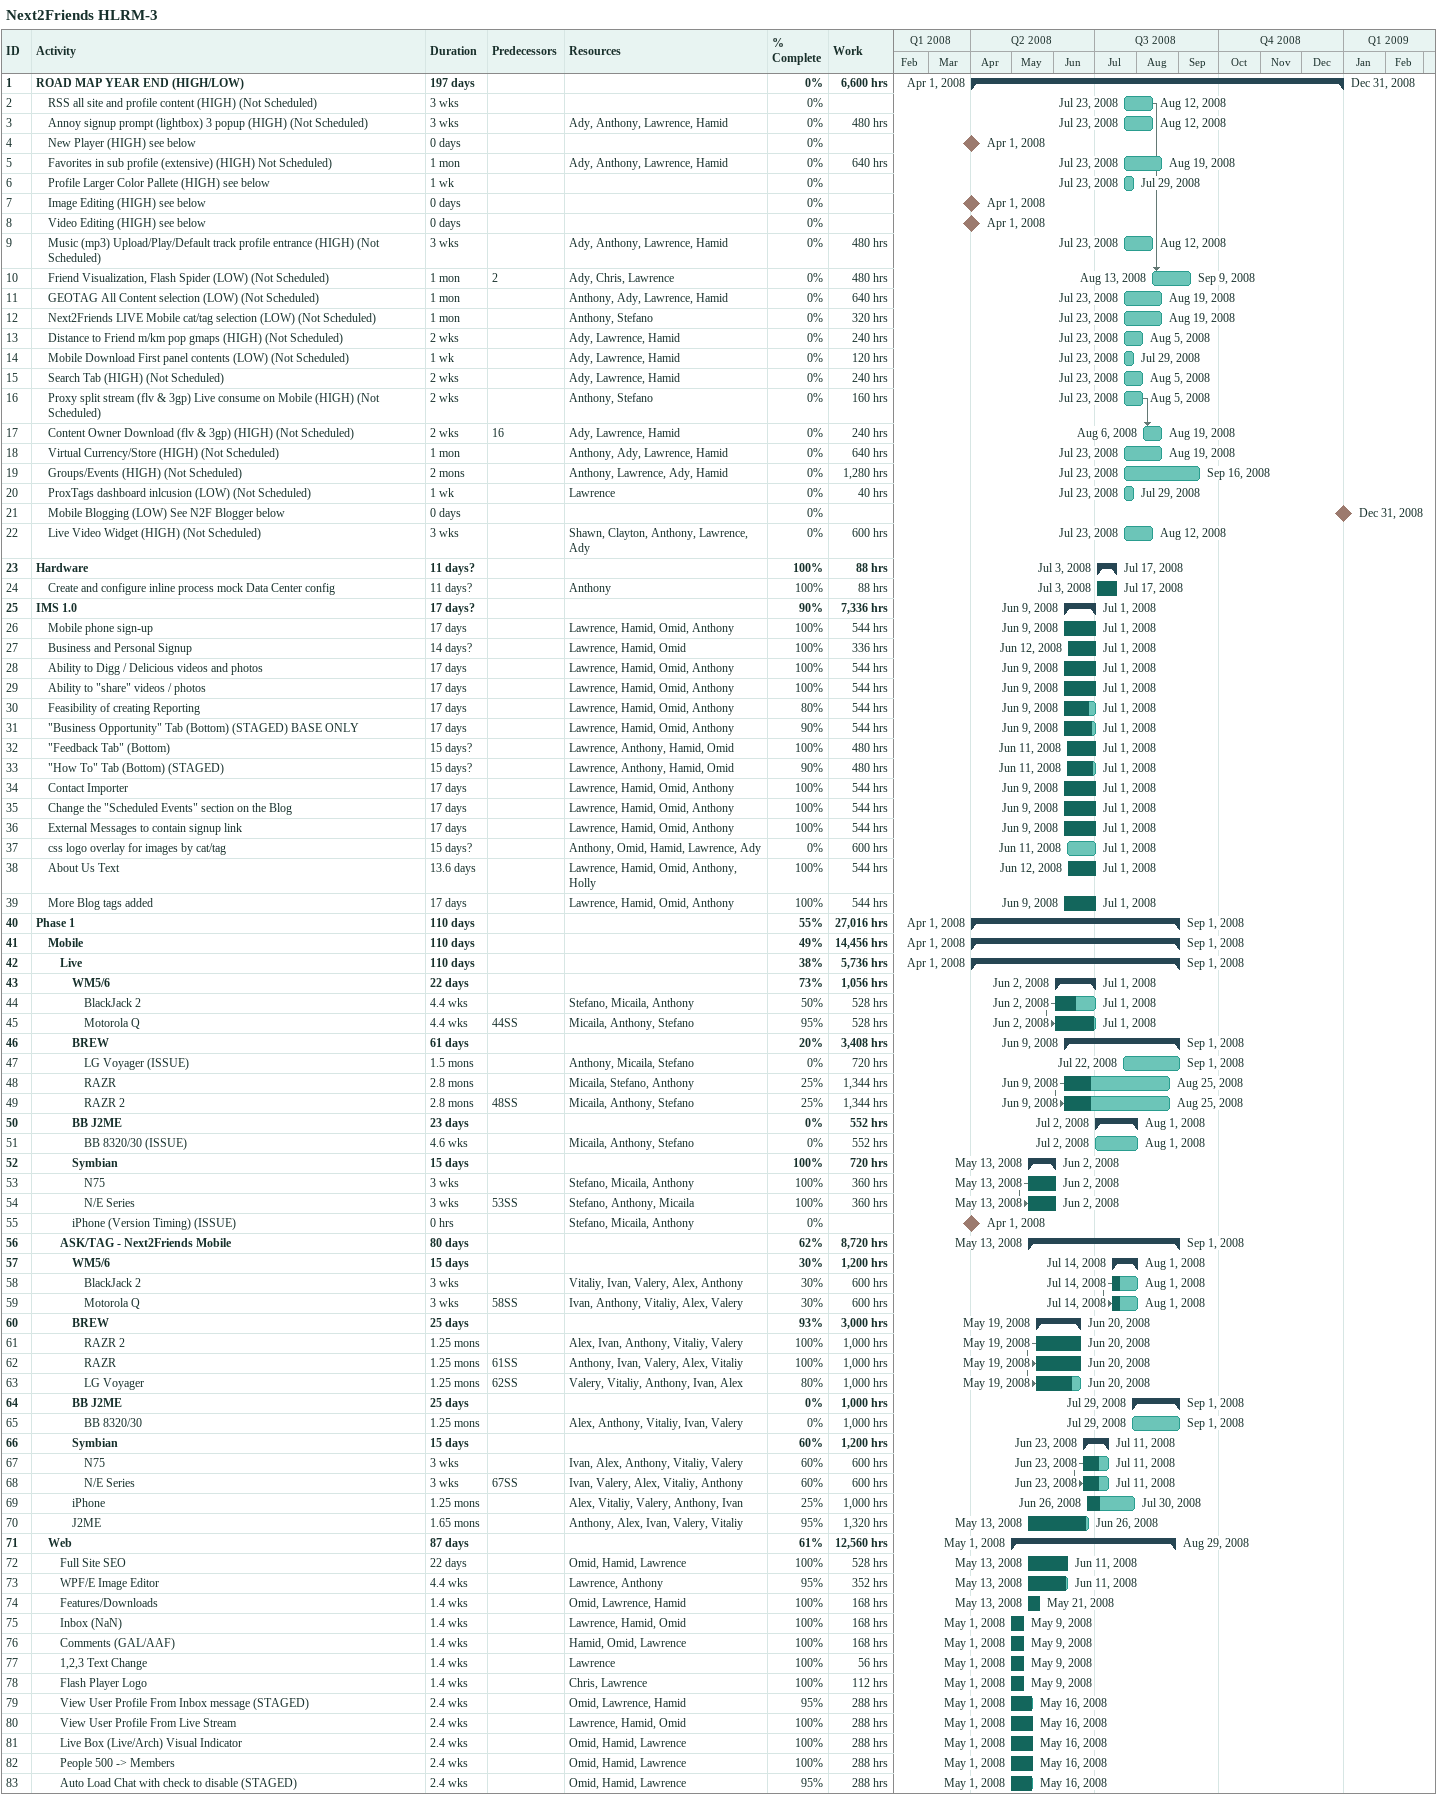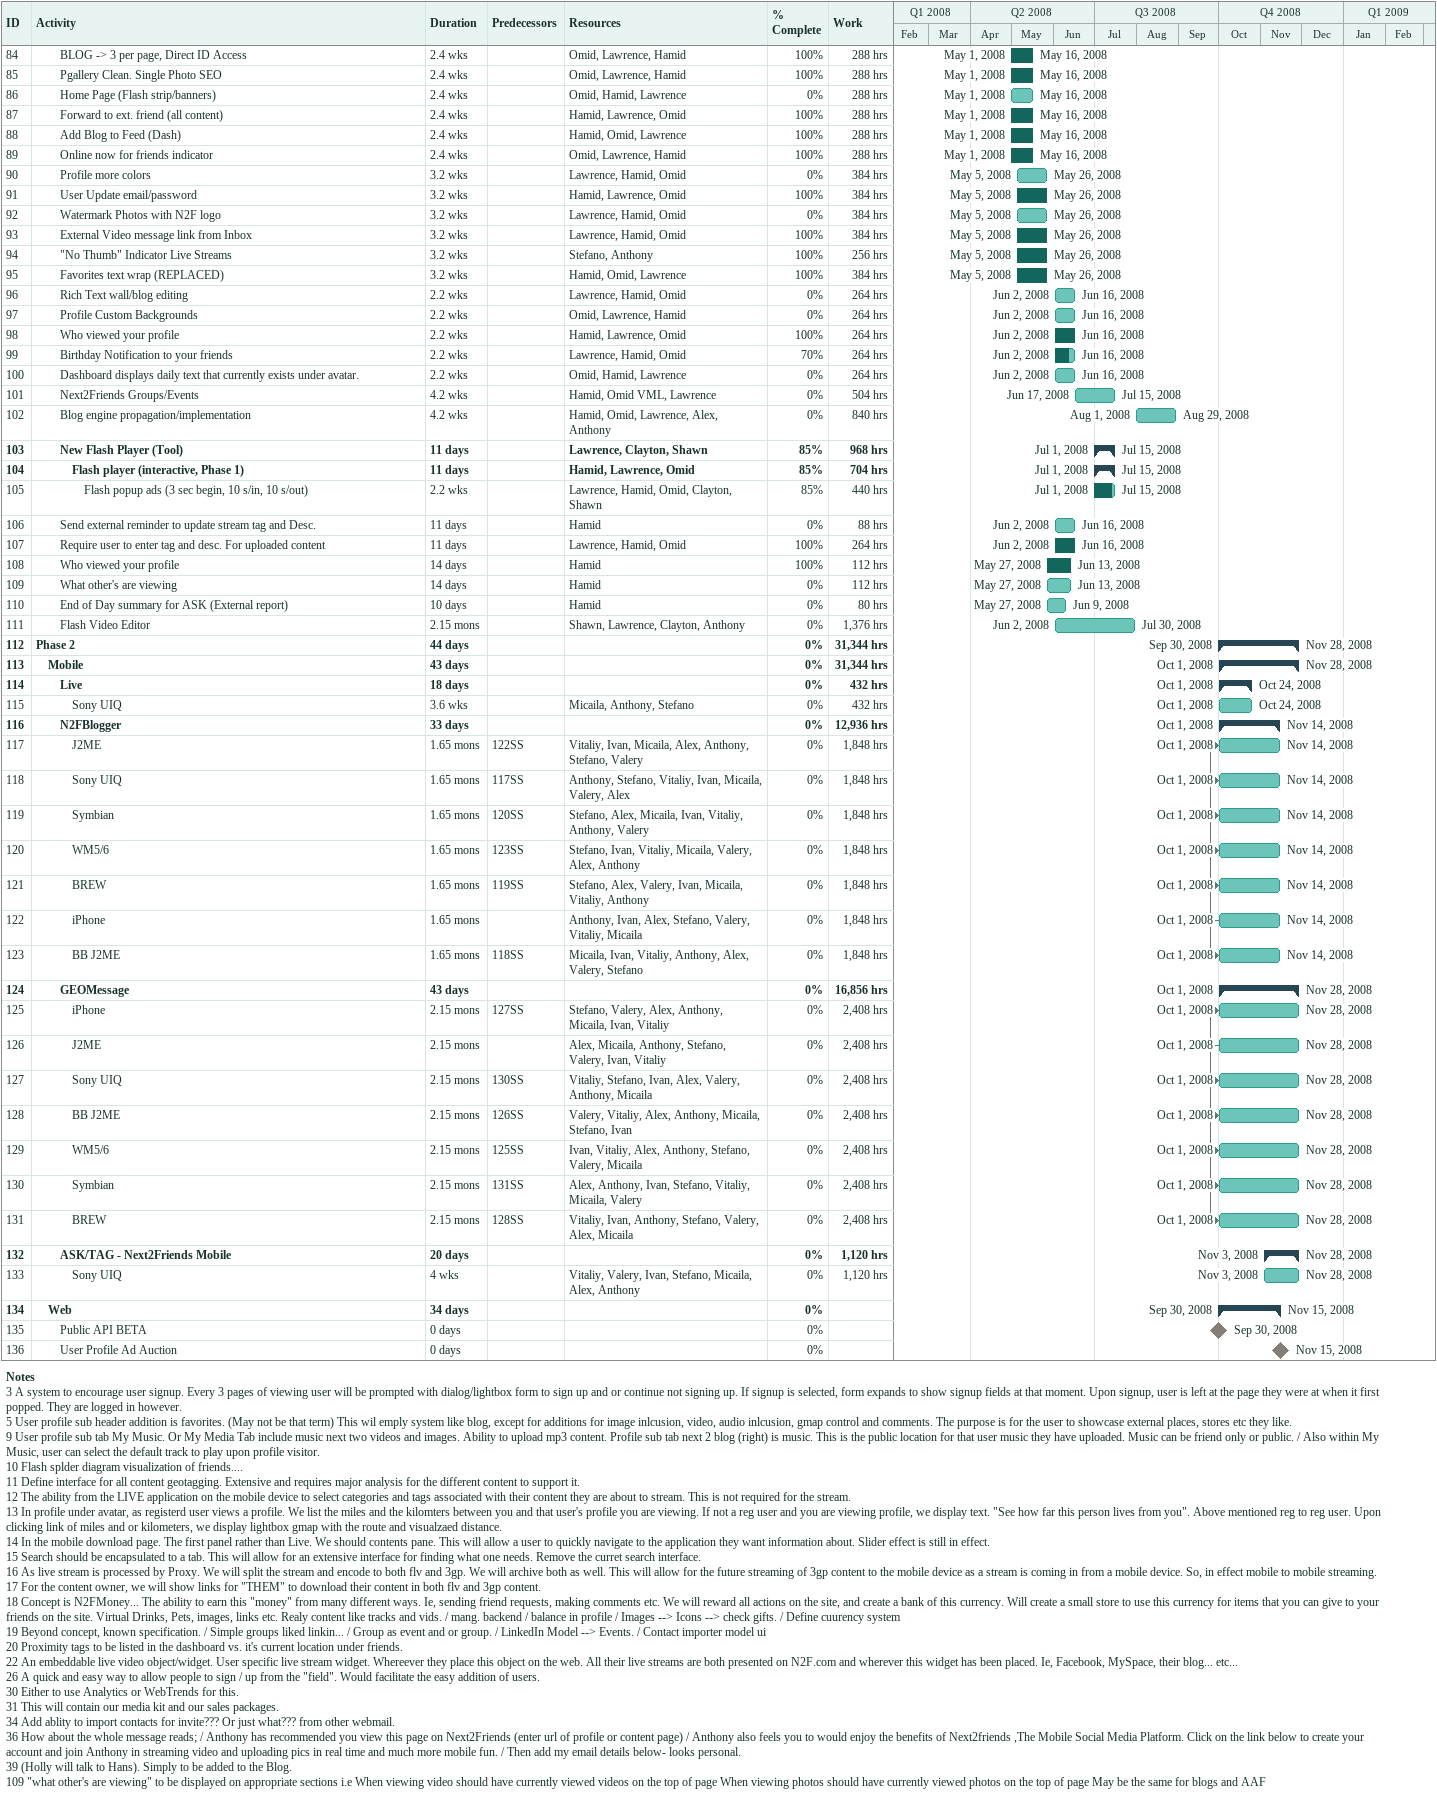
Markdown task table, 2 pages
Next2Friends HLRM-3

| ID | Level | Task | Duration | Start | Finish | Predecessors | Resources | % complete | Work (h) |
|---|---|---|---|---|---|---|---|---|---|
| 1 | 1 | **ROAD MAP YEAR END (HIGH/LOW)** | 197d | 2008-04-01 | 2008-12-31 |  |  | 0 | 6600 |
| 2 | 2 | RSS all site and profile content (HIGH) (Not Scheduled) | 3w | 2008-07-23 | 2008-08-12 |  |  | 0 |  |
| 3 | 2 | Annoy signup prompt (lightbox) 3 popup (HIGH) (Not Scheduled) | 3w | 2008-07-23 | 2008-08-12 |  | Ady, Anthony, Lawrence, Hamid | 0 | 480 |
| 4 | 2 | New Player (HIGH) see below | 0d | 2008-04-01 | 2008-04-01 |  |  | 0 |  |
| 5 | 2 | Favorites in sub profile (extensive) (HIGH) Not Scheduled) | 1mo | 2008-07-23 | 2008-08-19 |  | Ady, Anthony, Lawrence, Hamid | 0 | 640 |
| 6 | 2 | Profile Larger Color Pallete (HIGH) see below | 1w | 2008-07-23 | 2008-07-29 |  |  | 0 |  |
| 7 | 2 | Image Editing (HIGH) see below | 0d | 2008-04-01 | 2008-04-01 |  |  | 0 |  |
| 8 | 2 | Video Editing (HIGH) see below | 0d | 2008-04-01 | 2008-04-01 |  |  | 0 |  |
| 9 | 2 | Music (mp3) Upload/Play/Default track profile entrance (HIGH) (Not Scheduled) | 3w | 2008-07-23 | 2008-08-12 |  | Ady, Anthony, Lawrence, Hamid | 0 | 480 |
| 10 | 2 | Friend Visualization, Flash Spider (LOW) (Not Scheduled) | 1mo | 2008-08-13 | 2008-09-09 | 2 | Ady, Chris, Lawrence | 0 | 480 |
| 11 | 2 | GEOTAG All Content selection (LOW) (Not Scheduled) | 1mo | 2008-07-23 | 2008-08-19 |  | Anthony, Ady, Lawrence, Hamid | 0 | 640 |
| 12 | 2 | Next2Friends LIVE Mobile cat/tag selection (LOW) (Not Scheduled) | 1mo | 2008-07-23 | 2008-08-19 |  | Anthony, Stefano | 0 | 320 |
| 13 | 2 | Distance to Friend m/km pop gmaps (HIGH) (Not Scheduled) | 2w | 2008-07-23 | 2008-08-05 |  | Ady, Lawrence, Hamid | 0 | 240 |
| 14 | 2 | Mobile Download First panel contents (LOW) (Not Scheduled) | 1w | 2008-07-23 | 2008-07-29 |  | Ady, Lawrence, Hamid | 0 | 120 |
| 15 | 2 | Search Tab (HIGH) (Not Scheduled) | 2w | 2008-07-23 | 2008-08-05 |  | Ady, Lawrence, Hamid | 0 | 240 |
| 16 | 2 | Proxy split stream (flv & 3gp) Live consume on Mobile (HIGH) (Not Scheduled) | 2w | 2008-07-23 | 2008-08-05 |  | Anthony, Stefano | 0 | 160 |
| 17 | 2 | Content Owner Download (flv & 3gp) (HIGH) (Not Scheduled) | 2w | 2008-08-06 | 2008-08-19 | 16 | Ady, Lawrence, Hamid | 0 | 240 |
| 18 | 2 | Virtual Currency/Store (HIGH) (Not Scheduled) | 1mo | 2008-07-23 | 2008-08-19 |  | Anthony, Ady, Lawrence, Hamid | 0 | 640 |
| 19 | 2 | Groups/Events (HIGH) (Not Scheduled) | 2mo | 2008-07-23 | 2008-09-16 |  | Anthony, Lawrence, Ady, Hamid | 0 | 1280 |
| 20 | 2 | ProxTags dashboard inlcusion (LOW) (Not Scheduled) | 1w | 2008-07-23 | 2008-07-29 |  | Lawrence | 0 | 40 |
| 21 | 2 | Mobile Blogging (LOW) See N2F Blogger below | 0d | 2008-12-31 | 2008-12-31 |  |  | 0 |  |
| 22 | 2 | Live Video Widget (HIGH) (Not Scheduled) | 3w | 2008-07-23 | 2008-08-12 |  | Shawn, Clayton, Anthony, Lawrence, Ady | 0 | 600 |
| 23 | 1 | **Hardware** | 11d? | 2008-07-03 | 2008-07-17 |  |  | 100 | 88 |
| 24 | 2 | Create and configure inline process mock Data Center config | 11d? | 2008-07-03 | 2008-07-17 |  | Anthony | 100 | 88 |
| 25 | 1 | **IMS 1.0** | 17d? | 2008-06-09 | 2008-07-01 |  |  | 90 | 7336 |
| 26 | 2 | Mobile phone sign-up | 17d | 2008-06-09 | 2008-07-01 |  | Lawrence, Hamid, Omid, Anthony | 100 | 544 |
| 27 | 2 | Business and Personal Signup | 14d? | 2008-06-12 | 2008-07-01 |  | Lawrence, Hamid, Omid | 100 | 336 |
| 28 | 2 | Ability to Digg / Delicious videos and photos | 17d | 2008-06-09 | 2008-07-01 |  | Lawrence, Hamid, Omid, Anthony | 100 | 544 |
| 29 | 2 | Ability to "share" videos / photos | 17d | 2008-06-09 | 2008-07-01 |  | Lawrence, Hamid, Omid, Anthony | 100 | 544 |
| 30 | 2 | Feasibility of creating Reporting | 17d | 2008-06-09 | 2008-07-01 |  | Lawrence, Hamid, Omid, Anthony | 80 | 544 |
| 31 | 2 | "Business Opportunity" Tab (Bottom) (STAGED) BASE ONLY | 17d | 2008-06-09 | 2008-07-01 |  | Lawrence, Hamid, Omid, Anthony | 90 | 544 |
| 32 | 2 | "Feedback Tab" (Bottom) | 15d? | 2008-06-11 | 2008-07-01 |  | Lawrence, Anthony, Hamid, Omid | 100 | 480 |
| 33 | 2 | "How To" Tab (Bottom) (STAGED) | 15d? | 2008-06-11 | 2008-07-01 |  | Lawrence, Anthony, Hamid, Omid | 90 | 480 |
| 34 | 2 | Contact Importer | 17d | 2008-06-09 | 2008-07-01 |  | Lawrence, Hamid, Omid, Anthony | 100 | 544 |
| 35 | 2 | Change the "Scheduled Events" section on the Blog | 17d | 2008-06-09 | 2008-07-01 |  | Lawrence, Hamid, Omid, Anthony | 100 | 544 |
| 36 | 2 | External Messages to contain signup link | 17d | 2008-06-09 | 2008-07-01 |  | Lawrence, Hamid, Omid, Anthony | 100 | 544 |
| 37 | 2 | css logo overlay for images by cat/tag | 15d? | 2008-06-11 | 2008-07-01 |  | Anthony, Omid, Hamid, Lawrence, Ady | 0 | 600 |
| 38 | 2 | About Us Text | 13.6d | 2008-06-12 | 2008-07-01 |  | Lawrence, Hamid, Omid, Anthony, Holly | 100 | 544 |
| 39 | 2 | More Blog tags added | 17d | 2008-06-09 | 2008-07-01 |  | Lawrence, Hamid, Omid, Anthony | 100 | 544 |
| 40 | 1 | **Phase 1** | 110d | 2008-04-01 | 2008-09-01 |  |  | 55 | 27016 |
| 41 | 2 | **Mobile** | 110d | 2008-04-01 | 2008-09-01 |  |  | 49 | 14456 |
| 42 | 3 | **Live** | 110d | 2008-04-01 | 2008-09-01 |  |  | 38 | 5736 |
| 43 | 4 | **WM5/6** | 22d | 2008-06-02 | 2008-07-01 |  |  | 73 | 1056 |
| 44 | 5 | BlackJack 2 | 4.4w | 2008-06-02 | 2008-07-01 |  | Stefano, Micaila, Anthony | 50 | 528 |
| 45 | 5 | Motorola Q | 4.4w | 2008-06-02 | 2008-07-01 | 44SS | Micaila, Anthony, Stefano | 95 | 528 |
| 46 | 4 | **BREW** | 61d | 2008-06-09 | 2008-09-01 |  |  | 20 | 3408 |
| 47 | 5 | LG Voyager (ISSUE) | 1.5mo | 2008-07-22 | 2008-09-01 |  | Anthony, Micaila, Stefano | 0 | 720 |
| 48 | 5 | RAZR | 2.8mo | 2008-06-09 | 2008-08-25 |  | Micaila, Stefano, Anthony | 25 | 1344 |
| 49 | 5 | RAZR 2 | 2.8mo | 2008-06-09 | 2008-08-25 | 48SS | Micaila, Anthony, Stefano | 25 | 1344 |
| 50 | 4 | **BB J2ME** | 23d | 2008-07-02 | 2008-08-01 |  |  | 0 | 552 |
| 51 | 5 | BB 8320/30 (ISSUE) | 4.6w | 2008-07-02 | 2008-08-01 |  | Micaila, Anthony, Stefano | 0 | 552 |
| 52 | 4 | **Symbian** | 15d | 2008-05-13 | 2008-06-02 |  |  | 100 | 720 |
| 53 | 5 | N75 | 3w | 2008-05-13 | 2008-06-02 |  | Stefano, Micaila, Anthony | 100 | 360 |
| 54 | 5 | N/E Series | 3w | 2008-05-13 | 2008-06-02 | 53SS | Stefano, Anthony, Micaila | 100 | 360 |
| 55 | 4 | iPhone (Version Timing) (ISSUE) | 0h | 2008-04-01 | 2008-04-01 |  | Stefano, Micaila, Anthony | 0 |  |
| 56 | 3 | **ASK/TAG - Next2Friends Mobile** | 80d | 2008-05-13 | 2008-09-01 |  |  | 62 | 8720 |
| 57 | 4 | **WM5/6** | 15d | 2008-07-14 | 2008-08-01 |  |  | 30 | 1200 |
| 58 | 5 | BlackJack 2 | 3w | 2008-07-14 | 2008-08-01 |  | Vitaliy, Ivan, Valery, Alex, Anthony | 30 | 600 |
| 59 | 5 | Motorola Q | 3w | 2008-07-14 | 2008-08-01 | 58SS | Ivan, Anthony, Vitaliy, Alex, Valery | 30 | 600 |
| 60 | 4 | **BREW** | 25d | 2008-05-19 | 2008-06-20 |  |  | 93 | 3000 |
| 61 | 5 | RAZR 2 | 1.25mo | 2008-05-19 | 2008-06-20 |  | Alex, Ivan, Anthony, Vitaliy, Valery | 100 | 1000 |
| 62 | 5 | RAZR | 1.25mo | 2008-05-19 | 2008-06-20 | 61SS | Anthony, Ivan, Valery, Alex, Vitaliy | 100 | 1000 |
| 63 | 5 | LG Voyager | 1.25mo | 2008-05-19 | 2008-06-20 | 62SS | Valery, Vitaliy, Anthony, Ivan, Alex | 80 | 1000 |
| 64 | 4 | **BB J2ME** | 25d | 2008-07-29 | 2008-09-01 |  |  | 0 | 1000 |
| 65 | 5 | BB 8320/30 | 1.25mo | 2008-07-29 | 2008-09-01 |  | Alex, Anthony, Vitaliy, Ivan, Valery | 0 | 1000 |
| 66 | 4 | **Symbian** | 15d | 2008-06-23 | 2008-07-11 |  |  | 60 | 1200 |
| 67 | 5 | N75 | 3w | 2008-06-23 | 2008-07-11 |  | Ivan, Alex, Anthony, Vitaliy, Valery | 60 | 600 |
| 68 | 5 | N/E Series | 3w | 2008-06-23 | 2008-07-11 | 67SS | Ivan, Valery, Alex, Vitaliy, Anthony | 60 | 600 |
| 69 | 4 | iPhone | 1.25mo | 2008-06-26 | 2008-07-30 |  | Alex, Vitaliy, Valery, Anthony, Ivan | 25 | 1000 |
| 70 | 4 | J2ME | 1.65mo | 2008-05-13 | 2008-06-26 |  | Anthony, Alex, Ivan, Valery, Vitaliy | 95 | 1320 |
| 71 | 2 | **Web** | 87d | 2008-05-01 | 2008-08-29 |  |  | 61 | 12560 |
| 72 | 3 | Full Site SEO | 22d | 2008-05-13 | 2008-06-11 |  | Omid, Hamid, Lawrence | 100 | 528 |
| 73 | 3 | WPF/E Image Editor | 4.4w | 2008-05-13 | 2008-06-11 |  | Lawrence, Anthony | 95 | 352 |
| 74 | 3 | Features/Downloads | 1.4w | 2008-05-13 | 2008-05-21 |  | Omid, Lawrence, Hamid | 100 | 168 |
| 75 | 3 | Inbox (NaN) | 1.4w | 2008-05-01 | 2008-05-09 |  | Lawrence, Hamid, Omid | 100 | 168 |
| 76 | 3 | Comments (GAL/AAF) | 1.4w | 2008-05-01 | 2008-05-09 |  | Hamid, Omid, Lawrence | 100 | 168 |
| 77 | 3 | 1,2,3 Text Change | 1.4w | 2008-05-01 | 2008-05-09 |  | Lawrence | 100 | 56 |
| 78 | 3 | Flash Player Logo | 1.4w | 2008-05-01 | 2008-05-09 |  | Chris, Lawrence | 100 | 112 |
| 79 | 3 | View User Profile From Inbox message (STAGED) | 2.4w | 2008-05-01 | 2008-05-16 |  | Omid, Lawrence, Hamid | 95 | 288 |
| 80 | 3 | View User Profile From Live Stream | 2.4w | 2008-05-01 | 2008-05-16 |  | Lawrence, Hamid, Omid | 100 | 288 |
| 81 | 3 | Live Box (Live/Arch) Visual Indicator | 2.4w | 2008-05-01 | 2008-05-16 |  | Omid, Hamid, Lawrence | 100 | 288 |
| 82 | 3 | People 500 -> Members | 2.4w | 2008-05-01 | 2008-05-16 |  | Omid, Hamid, Lawrence | 100 | 288 |
| 83 | 3 | Auto Load Chat with check to disable (STAGED) | 2.4w | 2008-05-01 | 2008-05-16 |  | Omid, Hamid, Lawrence | 95 | 288 |
| 84 | 3 | BLOG -> 3 per page, Direct ID Access | 2.4w | 2008-05-01 | 2008-05-16 |  | Omid, Lawrence, Hamid | 100 | 288 |
| 85 | 3 | Pgallery Clean. Single Photo SEO | 2.4w | 2008-05-01 | 2008-05-16 |  | Omid, Lawrence, Hamid | 100 | 288 |
| 86 | 3 | Home Page (Flash strip/banners) | 2.4w | 2008-05-01 | 2008-05-16 |  | Omid, Hamid, Lawrence | 0 | 288 |
| 87 | 3 | Forward to ext. friend (all content) | 2.4w | 2008-05-01 | 2008-05-16 |  | Hamid, Lawrence, Omid | 100 | 288 |
| 88 | 3 | Add Blog to Feed (Dash) | 2.4w | 2008-05-01 | 2008-05-16 |  | Hamid, Omid, Lawrence | 100 | 288 |
| 89 | 3 | Online now for friends indicator | 2.4w | 2008-05-01 | 2008-05-16 |  | Omid, Lawrence, Hamid | 100 | 288 |
| 90 | 3 | Profile more colors | 3.2w | 2008-05-05 | 2008-05-26 |  | Lawrence, Hamid, Omid | 0 | 384 |
| 91 | 3 | User Update email/password | 3.2w | 2008-05-05 | 2008-05-26 |  | Hamid, Lawrence, Omid | 100 | 384 |
| 92 | 3 | Watermark Photos with N2F logo | 3.2w | 2008-05-05 | 2008-05-26 |  | Lawrence, Hamid, Omid | 0 | 384 |
| 93 | 3 | External Video message link from Inbox | 3.2w | 2008-05-05 | 2008-05-26 |  | Lawrence, Hamid, Omid | 100 | 384 |
| 94 | 3 | "No Thumb" Indicator Live Streams | 3.2w | 2008-05-05 | 2008-05-26 |  | Stefano, Anthony | 100 | 256 |
| 95 | 3 | Favorites text wrap (REPLACED) | 3.2w | 2008-05-05 | 2008-05-26 |  | Hamid, Omid, Lawrence | 100 | 384 |
| 96 | 3 | Rich Text wall/blog editing | 2.2w | 2008-06-02 | 2008-06-16 |  | Lawrence, Hamid, Omid | 0 | 264 |
| 97 | 3 | Profile Custom Backgrounds | 2.2w | 2008-06-02 | 2008-06-16 |  | Omid, Lawrence, Hamid | 0 | 264 |
| 98 | 3 | Who viewed your profile | 2.2w | 2008-06-02 | 2008-06-16 |  | Hamid, Lawrence, Omid | 100 | 264 |
| 99 | 3 | Birthday Notification to your friends | 2.2w | 2008-06-02 | 2008-06-16 |  | Lawrence, Hamid, Omid | 70 | 264 |
| 100 | 3 | Dashboard displays daily text that currently exists under avatar. | 2.2w | 2008-06-02 | 2008-06-16 |  | Omid, Hamid, Lawrence | 0 | 264 |
| 101 | 3 | Next2Friends Groups/Events | 4.2w | 2008-06-17 | 2008-07-15 |  | Hamid, Omid VML, Lawrence | 0 | 504 |
| 102 | 3 | Blog engine propagation/implementation | 4.2w | 2008-08-01 | 2008-08-29 |  | Hamid, Omid, Lawrence, Alex, Anthony | 0 | 840 |
| 103 | 3 | **New Flash Player (Tool)** | 11d | 2008-07-01 | 2008-07-15 |  | Lawrence, Clayton, Shawn | 85 | 968 |
| 104 | 4 | **Flash player (interactive, Phase 1)** | 11d | 2008-07-01 | 2008-07-15 |  | Hamid, Lawrence, Omid | 85 | 704 |
| 105 | 5 | Flash popup ads (3 sec begin, 10 s/in, 10 s/out) | 2.2w | 2008-07-01 | 2008-07-15 |  | Lawrence, Hamid, Omid, Clayton, Shawn | 85 | 440 |
| 106 | 3 | Send external reminder to update stream tag and Desc. | 11d | 2008-06-02 | 2008-06-16 |  | Hamid | 0 | 88 |
| 107 | 3 | Require user to enter tag and desc. For uploaded content | 11d | 2008-06-02 | 2008-06-16 |  | Lawrence, Hamid, Omid | 100 | 264 |
| 108 | 3 | Who viewed your profile | 14d | 2008-05-27 | 2008-06-13 |  | Hamid | 100 | 112 |
| 109 | 3 | What other's are viewing | 14d | 2008-05-27 | 2008-06-13 |  | Hamid | 0 | 112 |
| 110 | 3 | End of Day summary for ASK (External report) | 10d | 2008-05-27 | 2008-06-09 |  | Hamid | 0 | 80 |
| 111 | 3 | Flash Video Editor | 2.15mo | 2008-06-02 | 2008-07-30 |  | Shawn, Lawrence, Clayton, Anthony | 0 | 1376 |
| 112 | 1 | **Phase 2** | 44d | 2008-09-30 | 2008-11-28 |  |  | 0 | 31344 |
| 113 | 2 | **Mobile** | 43d | 2008-10-01 | 2008-11-28 |  |  | 0 | 31344 |
| 114 | 3 | **Live** | 18d | 2008-10-01 | 2008-10-24 |  |  | 0 | 432 |
| 115 | 4 | Sony UIQ | 3.6w | 2008-10-01 | 2008-10-24 |  | Micaila, Anthony, Stefano | 0 | 432 |
| 116 | 3 | **N2FBlogger** | 33d | 2008-10-01 | 2008-11-14 |  |  | 0 | 12936 |
| 117 | 4 | J2ME | 1.65mo | 2008-10-01 | 2008-11-14 | 122SS | Vitaliy, Ivan, Micaila, Alex, Anthony, Stefano, Valery | 0 | 1848 |
| 118 | 4 | Sony UIQ | 1.65mo | 2008-10-01 | 2008-11-14 | 117SS | Anthony, Stefano, Vitaliy, Ivan, Micaila, Valery, Alex | 0 | 1848 |
| 119 | 4 | Symbian | 1.65mo | 2008-10-01 | 2008-11-14 | 120SS | Stefano, Alex, Micaila, Ivan, Vitaliy, Anthony, Valery | 0 | 1848 |
| 120 | 4 | WM5/6 | 1.65mo | 2008-10-01 | 2008-11-14 | 123SS | Stefano, Ivan, Vitaliy, Micaila, Valery, Alex, Anthony | 0 | 1848 |
| 121 | 4 | BREW | 1.65mo | 2008-10-01 | 2008-11-14 | 119SS | Stefano, Alex, Valery, Ivan, Micaila, Vitaliy, Anthony | 0 | 1848 |
| 122 | 4 | iPhone | 1.65mo | 2008-10-01 | 2008-11-14 |  | Anthony, Ivan, Alex, Stefano, Valery, Vitaliy, Micaila | 0 | 1848 |
| 123 | 4 | BB J2ME | 1.65mo | 2008-10-01 | 2008-11-14 | 118SS | Micaila, Ivan, Vitaliy, Anthony, Alex, Valery, Stefano | 0 | 1848 |
| 124 | 3 | **GEOMessage** | 43d | 2008-10-01 | 2008-11-28 |  |  | 0 | 16856 |
| 125 | 4 | iPhone | 2.15mo | 2008-10-01 | 2008-11-28 | 127SS | Stefano, Valery, Alex, Anthony, Micaila, Ivan, Vitaliy | 0 | 2408 |
| 126 | 4 | J2ME | 2.15mo | 2008-10-01 | 2008-11-28 |  | Alex, Micaila, Anthony, Stefano, Valery, Ivan, Vitaliy | 0 | 2408 |
| 127 | 4 | Sony UIQ | 2.15mo | 2008-10-01 | 2008-11-28 | 130SS | Vitaliy, Stefano, Ivan, Alex, Valery, Anthony, Micaila | 0 | 2408 |
| 128 | 4 | BB J2ME | 2.15mo | 2008-10-01 | 2008-11-28 | 126SS | Valery, Vitaliy, Alex, Anthony, Micaila, Stefano, Ivan | 0 | 2408 |
| 129 | 4 | WM5/6 | 2.15mo | 2008-10-01 | 2008-11-28 | 125SS | Ivan, Vitaliy, Alex, Anthony, Stefano, Valery, Micaila | 0 | 2408 |
| 130 | 4 | Symbian | 2.15mo | 2008-10-01 | 2008-11-28 | 131SS | Alex, Anthony, Ivan, Stefano, Vitaliy, Micaila, Valery | 0 | 2408 |
| 131 | 4 | BREW | 2.15mo | 2008-10-01 | 2008-11-28 | 128SS | Vitaliy, Ivan, Anthony, Stefano, Valery, Alex, Micaila | 0 | 2408 |
| 132 | 3 | **ASK/TAG - Next2Friends Mobile** | 20d | 2008-11-03 | 2008-11-28 |  |  | 0 | 1120 |
| 133 | 4 | Sony UIQ | 4w | 2008-11-03 | 2008-11-28 |  | Vitaliy, Valery, Ivan, Stefano, Micaila, Alex, Anthony | 0 | 1120 |
| 134 | 2 | **Web** | 34d | 2008-09-30 | 2008-11-15 |  |  | 0 |  |
| 135 | 3 | Public API BETA | 0d | 2008-09-30 | 2008-09-30 |  |  | 0 |  |
| 136 | 3 | User Profile Ad Auction | 0d | 2008-11-15 | 2008-11-15 |  |  | 0 |  |

Notes
- 3: A system to encourage user signup. Every 3 pages of viewing user will be prompted with dialog/lightbox form to sign up and or continue not signing up. If signup is selected, form expands to show signup fields at that moment. Upon signup, user is left at the page they were at when it first popped. They are logged in however.
- 5: User profile sub header addition is favorites. (May not be that term) This wil emply system like blog, except for additions for image inlcusion, video, audio inlcusion, gmap control and comments. The purpose is for the user to showcase external places, stores etc they like.
- 9: User profile sub tab My Music. Or My Media Tab include music next two videos and images. Ability to upload mp3 content. Profile sub tab next 2 blog (right) is music. This is the public location for that user music they have uploaded. Music can be friend only or public. / Also within My Music, user can select the default track to play upon profile visitor.
- 10: Flash splder diagram visualization of friends....
- 11: Define interface for all content geotagging. Extensive and requires major analysis for the different content to support it.
- 12: The ability from the LIVE application on the mobile device to select categories and tags associated with their content they are about to stream. This is not required for the stream.
- 13: In profile under avatar, as registerd user views a profile. We list the miles and the kilomters between you and that user's profile you are viewing. If not a reg user and you are viewing profile, we display text. "See how far this person lives from you". Above mentioned reg to reg user. Upon clicking link of miles and or kilometers, we display lightbox gmap with the route and visualzaed distance.
- 14: In the mobile download page. The first panel rather than Live. We should contents pane. This will allow a user to quickly navigate to the application they want information about. Slider effect is still in effect.
- 15: Search should be encapsulated to a tab. This will allow for an extensive interface for finding what one needs. Remove the curret search interface.
- 16: As live stream is processed by Proxy. We will split the stream and encode to both flv and 3gp. We will archive both as well. This will allow for the future streaming of 3gp content to the mobile device as a stream is coming in from a mobile device. So, in effect mobile to mobile streaming.
- 17: For the content owner, we will show links for "THEM" to download their content in both flv and 3gp content.
- 18: Concept is N2FMoney... The ability to earn this "money" from many different ways. Ie, sending friend requests, making comments etc. We will reward all actions on the site, and create a bank of this currency. Will create a small store to use this currency for items that you can give to your friends on the site. Virtual Drinks, Pets, images, links etc. Realy content like tracks and vids. / mang. backend / balance in profile / Images --> Icons --> check gifts. / Define cuurency system
- 19: Beyond concept, known specification. / Simple groups liked linkin... / Group as event and or group. / LinkedIn Model --> Events. / Contact importer model ui
- 20: Proximity tags to be listed in the dashboard vs. it's current location under friends.
- 22: An embeddable live video object/widget. User specific live stream widget. Whereever they place this object on the web. All their live streams are both presented on N2F.com and wherever this widget has been placed. Ie, Facebook, MySpace, their blog... etc...
- 26: A quick and easy way to allow people to sign / up from the "field". Would facilitate the easy addition of users.
- 30: Either to use Analytics or WebTrends for this.
- 31: This will contain our media kit and our sales packages.
- 34: Add ablity to import contacts for invite??? Or just what??? from other webmail.
- 36: How about the whole message reads; / Anthony has recommended you view this page on Next2Friends (enter url of profile or content page) / Anthony also feels you to would enjoy the benefits of Next2friends ,The Mobile Social Media Platform. Click on the link below to create your account and join Anthony in streaming video and uploading pics in real time and much more mobile fun. / Then add my email details below- looks personal.
- 39: (Holly will talk to Hans). Simply to be added to the Blog.
- 109: "what other's are viewing" to be displayed on appropriate sections i.e When viewing video should have currently viewed videos on the top of page When viewing photos should have currently viewed photos on the top of page May be the same for blogs and AAF
